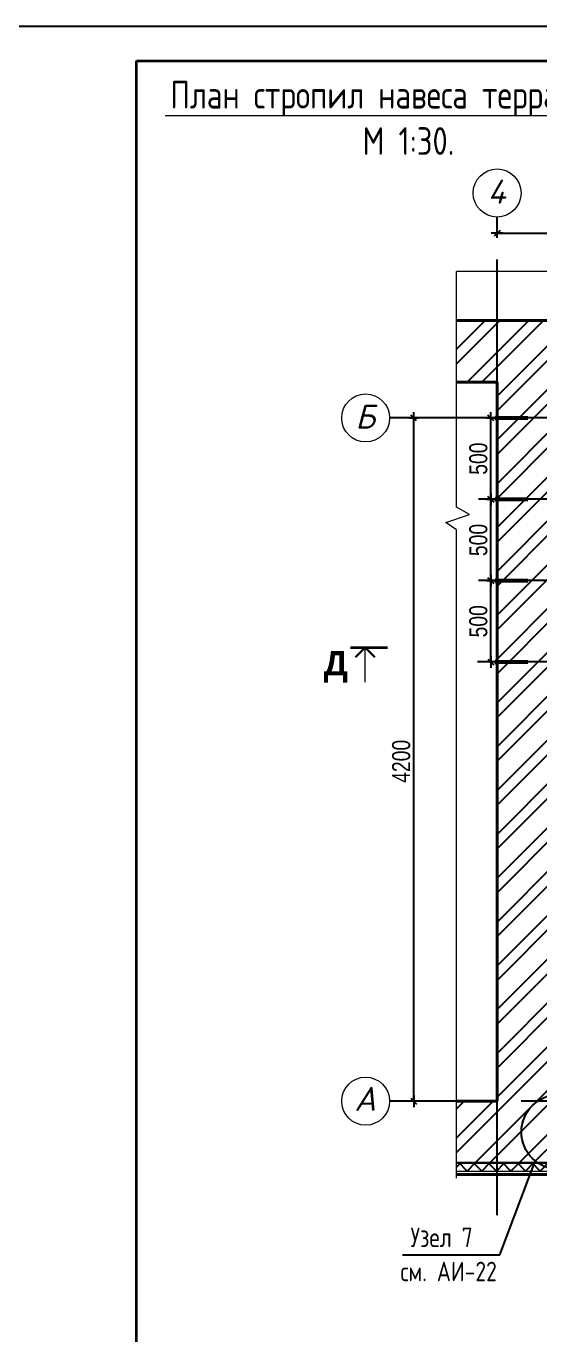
# Model space of a CAD drawing. Extents: x -12289450 to -10763036, y -7834513 to -6150123.
# Drawn here: x -10955030 to -10951868, y -7680307 to -7672261 of the extents above; entities that cross this region are included whole.
import ezdxf

# ---------------------------------------------------------------- set-up
doc = ezdxf.new("R2010")
doc.units = 0
doc.header["$LTSCALE"] = 25
doc.header["$PDMODE"] = 35
doc.linetypes.add('CENTER', pattern=[50.8, 31.75, -6.35, 6.35, -6.35])
doc.layers.get('DefPoints').update_dxf_attribs({"color": 10, "lineweight": 30})
for name, color, linetype in [('001-ПЕРЕГОРОДКИ', 5, 'Continuous'), ('004-ВСПЛИНИИ', 15, 'Continuous'), ('005-РАЗМЕРЫ', 252, 'Continuous'), ('008-ШТРИХОВКА', 252, 'Continuous'), ('014-ОСИ', 251, 'CENTER'), ('Annotation - Text', 7, 'Continuous'), ('ArchiCAD', 7, 'Continuous'), ('EEE', 7, 'Continuous'), ('Новое', 51, 'Continuous')]:
    doc.layers.add(name, color=color, linetype=linetype)
doc.layers.add('СТЕНЫ', color=5, linetype='Continuous', lineweight=40)
doc.styles.add('gismo', font='isocpeui.ttf')
doc.styles.add('GOST 2.304', font='cs_gost2304.shx')
doc.styles.add('TXT0', font='txt', dxfattribs={"width": 0.8})
doc.styles.add('СГЕНЕРИР_СТИЛЬ_1', font='arialbd.ttf')
doc.dimstyles.new('Копия РАЗМЕРЫ22', dxfattribs={"dimscale": 30, "dimtxt": 3.7, "dimasz": 0.06, "dimexe": 0, "dimexo": 0, "dimgap": 0.7, "dimtad": 1, "dimdec": 0, "dimzin": 0, "dimdsep": 46, "dimtxsty": 'TXT0', "dimblk1": 'A8MITTA', "dimblk2": 'A8MITTA', "dimsah": 1, "dimcen": 0.2, "dimse1": 1, "dimse2": 1, "dimadec": 0, "dimazin": 0, "dimtp": 6, "dimtm": 6, "dimtfac": 1, "dimtdec": 0, "dimtofl": 0, "dimtmove": 0, "dimatfit": 3, "dimldrblk": 'A8MITTA', "dimfxl": 0, "dimtolj": 1, "dimtzin": 0, "dimarcsym": 0})

# ---------------------------------------------------------------- blocks, each defined once
blk = doc.blocks.new('A8MITTA', base_point=(3180, 3140))
for p, q in [((3160, 3140), (3200, 3140)), ((3170, 3130), (3190, 3150)), ((3180, 3155), (3180, 3125))]:
    blk.add_line(p, q)
blk = doc.blocks.new('*D962')
at = {"layer": '005-РАЗМЕРЫ', "color": 0, "lineweight": -2, "transparency": 16777216}
blk.add_line((-10952129.1, -7673534.7), (-10949032.7, -7673534.7), dxfattribs=at)
at = {"layer": 'DefPoints', "color": 0, "transparency": 16777216}
for p in [(-10949030.9, -7673534.7), (-10952130.9, -7673601.2), (-10949030.9, -7673601.2)]:
    blk.add_point(p, dxfattribs=at)
at = {"layer": '005-РАЗМЕРЫ', "color": 0, "lineweight": -2, "transparency": 16777216, "xscale": 1.8, "yscale": 1.8, "zscale": 1.8, "rotation": 180}
blk.add_blockref('A8MITTA', (-10952130.9, -7673534.7), dxfattribs=at)
at = {"layer": '005-РАЗМЕРЫ', "color": 0, "lineweight": -2, "transparency": 16777216, "xscale": 1.8, "yscale": 1.8, "zscale": 1.8}
blk.add_blockref('A8MITTA', (-10949030.9, -7673534.7), dxfattribs=at)
at = {"layer": '005-РАЗМЕРЫ', "color": 0, "transparency": 16777216, "insert": (-10950659.5, -7673458.2), "char_height": 111, "attachment_point": 5, "style": 'TXT0'}
blk.add_mtext('\\A1;3100', dxfattribs=at)
blk = doc.blocks.new('*D963')
at = {"layer": '005-РАЗМЕРЫ', "color": 0, "lineweight": -2, "transparency": 16777216}
blk.add_line((-10952644.5, -7678868.3), (-10952644.5, -7674671.9), dxfattribs=at)
at = {"layer": 'DefPoints', "color": 0, "transparency": 16777216}
for p in [(-10952644.5, -7674670.1), (-10952577, -7674670.1), (-10952593.5, -7678870.1)]:
    blk.add_point(p, dxfattribs=at)
at = {"layer": '005-РАЗМЕРЫ', "color": 0, "lineweight": -2, "transparency": 16777216, "xscale": 1.8, "yscale": 1.8, "zscale": 1.8}
for p, rotation in [((-10952644.5, -7674670.1), 90), ((-10952644.5, -7678870.1), 270)]:
    blk.add_blockref('A8MITTA', p, dxfattribs=dict(at, rotation=rotation))
at = {"layer": '005-РАЗМЕРЫ', "color": 0, "transparency": 16777216, "insert": (-10952721, -7676780.9), "char_height": 111, "attachment_point": 5, "rotation": 90, "style": 'TXT0'}
blk.add_mtext('\\A1;4200', dxfattribs=at)
blk = doc.blocks.new('*D964')
at = {"layer": '005-РАЗМЕРЫ', "color": 0, "lineweight": -2, "transparency": 16777216}
blk.add_line((-10952169.6, -7676168.3), (-10952169.6, -7675671.9), dxfattribs=at)
at = {"layer": 'DefPoints', "color": 0, "transparency": 16777216}
for p in [(-10952169.6, -7675670.1), (-10952109.4, -7675670.1), (-10951894.5, -7676170.1)]:
    blk.add_point(p, dxfattribs=at)
at = {"layer": '005-РАЗМЕРЫ', "color": 0, "lineweight": -2, "transparency": 16777216, "xscale": 1.8, "yscale": 1.8, "zscale": 1.8}
for p, rotation in [((-10952169.6, -7675670.1), 90), ((-10952169.6, -7676170.1), 270)]:
    blk.add_blockref('A8MITTA', p, dxfattribs=dict(at, rotation=rotation))
at = {"layer": '005-РАЗМЕРЫ', "color": 0, "transparency": 16777216, "insert": (-10952246.1, -7675920.1), "char_height": 111, "attachment_point": 5, "rotation": 90, "style": 'TXT0'}
blk.add_mtext('\\A1;500', dxfattribs=at)
blk = doc.blocks.new('*D966')
at = {"layer": '005-РАЗМЕРЫ', "color": 0, "lineweight": -2, "transparency": 16777216}
blk.add_line((-10952169.6, -7675668.3), (-10952169.6, -7675171.9), dxfattribs=at)
at = {"layer": 'DefPoints', "color": 0, "transparency": 16777216}
for p in [(-10952169.6, -7675170.1), (-10952109.4, -7675170.1), (-10951894.5, -7675670.1)]:
    blk.add_point(p, dxfattribs=at)
at = {"layer": '005-РАЗМЕРЫ', "color": 0, "lineweight": -2, "transparency": 16777216, "xscale": 1.8, "yscale": 1.8, "zscale": 1.8}
for p, rotation in [((-10952169.6, -7675170.1), 90), ((-10952169.6, -7675670.1), 270)]:
    blk.add_blockref('A8MITTA', p, dxfattribs=dict(at, rotation=rotation))
at = {"layer": '005-РАЗМЕРЫ', "color": 0, "transparency": 16777216, "insert": (-10952246.1, -7675420.1), "char_height": 111, "attachment_point": 5, "rotation": 90, "style": 'TXT0'}
blk.add_mtext('\\A1;500', dxfattribs=at)
blk = doc.blocks.new('*D967')
at = {"layer": '005-РАЗМЕРЫ', "color": 0, "lineweight": -2, "transparency": 16777216}
blk.add_line((-10952169.6, -7675168.3), (-10952169.6, -7674671.9), dxfattribs=at)
at = {"layer": 'DefPoints', "color": 0, "transparency": 16777216}
for p in [(-10952169.6, -7674670.1), (-10952109.4, -7674670.1), (-10951894.5, -7675170.1)]:
    blk.add_point(p, dxfattribs=at)
at = {"layer": '005-РАЗМЕРЫ', "color": 0, "lineweight": -2, "transparency": 16777216, "xscale": 1.8, "yscale": 1.8, "zscale": 1.8}
for p, rotation in [((-10952169.6, -7674670.1), 90), ((-10952169.6, -7675170.1), 270)]:
    blk.add_blockref('A8MITTA', p, dxfattribs=dict(at, rotation=rotation))
at = {"layer": '005-РАЗМЕРЫ', "color": 0, "transparency": 16777216, "insert": (-10952246.1, -7674920.1), "char_height": 111, "attachment_point": 5, "rotation": 90, "style": 'TXT0'}
blk.add_mtext('\\A1;500', dxfattribs=at)

msp = doc.modelspace()

# ---------------------------------------------------------------- hatches: boundary and pattern name
at = {"layer": '008-ШТРИХОВКА', "ltscale": 3}
h = msp.add_hatch(dxfattribs=at)
h.set_pattern_fill('ANSI37', color=256, scale=20, style=0)
h.set_pattern_definition([(45, (-10963360.875, -7679300.056), (-44.90128, 44.90128), []), (135, (-10963360.875, -7679300.056), (-44.90128, -44.90128), [])])
h.paths.add_polyline_path([(-10951650.9, -7674450.1), (-10951650.9, -7674500.1), (-10950200.9, -7674500.1), (-10950200.9, -7673770.1), (-10950250.9, -7673770.1), (-10950250.9, -7674450.1)])
h.paths.add_polyline_path([(-10951700.9, -7679110.1), (-10951750.9, -7679110.1), (-10951750.9, -7679250.1), (-10952380.9, -7679250.1), (-10952380.9, -7679300.1), (-10951700.9, -7679300.1)])
h = msp.add_hatch(dxfattribs=at)
h.set_pattern_fill('ANSI32', color=256, scale=20)
h.set_pattern_definition([(45, (-10963310.88, -7679250.06), (-134.7038, 134.7038), []), (45, (-10963221.07, -7679250.06), (-134.7038, 134.7038), [])])
h.paths.add_polyline_path([(-10950250.9, -7673770.1), (-10950630.9, -7673770.1), (-10950630.9, -7674070.1), (-10952380.9, -7674070.1), (-10952380.9, -7674450.1), (-10952130.9, -7674450.1), (-10952130.9, -7678870.1), (-10952380.9, -7678870.1), (-10952380.9, -7679250.1), (-10951750.9, -7679250.1), (-10951750.9, -7674450.1), (-10950250.9, -7674450.1)])

# ---------------------------------------------------------------- linework, layer by layer
at = {"layer": '001-ПЕРЕГОРОДКИ', "lineweight": 35, "ltscale": 100}
msp.add_lwpolyline([(-10953033.2, -7676080.8), (-10952805.3, -7676080.8)], dxfattribs=at)
at = {"layer": '001-ПЕРЕГОРОДКИ', "lineweight": 18, "ltscale": 100}
msp.add_lwpolyline([(-10952942.5, -7676293.8), (-10952942.5, -7676080.8)], dxfattribs=at)
at = {"layer": '004-ВСПЛИНИИ', "color": 1}
for p, q in [((-10952114.1, -7679814.1), (-10951896, -7679238.6)), ((-10952714.1, -7679814), (-10952114.1, -7679814.1))]:
    msp.add_line(p, q, dxfattribs=at)
at = {"layer": '004-ВСПЛИНИИ', "color": 0, "lineweight": 0}
for points in [[(-10950147.8, -7673770.1), (-10951185, -7673770.1), (-10951230, -7673835.2), (-10951279.2, -7673690.9), (-10951325.5, -7673770.1), (-10952380.9, -7673770.1)], [(-10952380.9, -7679343.9), (-10952380.9, -7675358), (-10952446, -7675313.1), (-10952301.7, -7675263.8), (-10952380.9, -7675217.5), (-10952380.9, -7673770.1)]]:
    msp.add_lwpolyline(points, dxfattribs=at)
at = {"layer": '004-ВСПЛИНИИ', "color": 1}
msp.add_circle((-10951750.9, -7679060.1), 230.1, dxfattribs=at)
at = {"layer": '005-РАЗМЕРЫ', "color": 6, "lineweight": 25, "ltscale": 4}
for points in [[(-10952134.9, -7674670.1), (-10952134.9, -7674678.1), (-10952140.9, -7674678.1), (-10952140.9, -7674670.1), (-10952140.9, -7674670.1), (-10952140.9, -7674670.1), (-10952140.9, -7674662.1), (-10952134.9, -7674662.1), (-10952134.9, -7674678.1)], [(-10952130.9, -7674655.1), (-10952130.9, -7674670.1), (-10952130.9, -7674685.1), (-10952134.9, -7674685.1), (-10952134.9, -7674655.1), (-10952130.9, -7674655.1)], [(-10951940.9, -7674665.1), (-10952134.9, -7674665.1), (-10952134.9, -7674675.1), (-10951940.9, -7674675.1)], [(-10952134.9, -7675170.1), (-10952134.9, -7675178.1), (-10952140.9, -7675178.1), (-10952140.9, -7675170.1), (-10952140.9, -7675170.1), (-10952140.9, -7675170.1), (-10952140.9, -7675162.1), (-10952134.9, -7675162.1), (-10952134.9, -7675178.1)], [(-10952130.9, -7675155.1), (-10952130.9, -7675170.1), (-10952130.9, -7675185.1), (-10952134.9, -7675185.1), (-10952134.9, -7675155.1), (-10952130.9, -7675155.1)], [(-10951940.9, -7675165.1), (-10952134.9, -7675165.1), (-10952134.9, -7675175.1), (-10951940.9, -7675175.1)], [(-10952134.9, -7675670.1), (-10952134.9, -7675678.1), (-10952140.9, -7675678.1), (-10952140.9, -7675670.1), (-10952140.9, -7675670.1), (-10952140.9, -7675670.1), (-10952140.9, -7675662.1), (-10952134.9, -7675662.1), (-10952134.9, -7675678.1)], [(-10952130.9, -7675655.1), (-10952130.9, -7675670.1), (-10952130.9, -7675685.1), (-10952134.9, -7675685.1), (-10952134.9, -7675655.1), (-10952130.9, -7675655.1)], [(-10951940.9, -7675665.1), (-10952134.9, -7675665.1), (-10952134.9, -7675675.1), (-10951940.9, -7675675.1)], [(-10952134.9, -7676170.1), (-10952134.9, -7676178.1), (-10952140.9, -7676178.1), (-10952140.9, -7676170.1), (-10952140.9, -7676170.1), (-10952140.9, -7676170.1), (-10952140.9, -7676162.1), (-10952134.9, -7676162.1), (-10952134.9, -7676178.1)], [(-10952130.9, -7676155.1), (-10952130.9, -7676170.1), (-10952130.9, -7676185.1), (-10952134.9, -7676185.1), (-10952134.9, -7676155.1), (-10952130.9, -7676155.1)], [(-10951940.9, -7676165.1), (-10952134.9, -7676165.1), (-10952134.9, -7676175.1), (-10951940.9, -7676175.1)]]:
    msp.add_lwpolyline(points, dxfattribs=at)
at = {"layer": '014-ОСИ'}
for points in [[(-10952130.9, -7679570.1), (-10952130.9, -7673434.5)], [(-10948330.9, -7674670.1), (-10952792.6, -7674670.1)], [(-10951588, -7674670.1), (-10952244.6, -7674670.1)], [(-10951588, -7675170.1), (-10952244.6, -7675170.1)], [(-10951588, -7675670.1), (-10952244.6, -7675670.1)], [(-10951591.5, -7676170.1), (-10952251.6, -7676170.1)], [(-10951530.1, -7676170.1), (-10952244.6, -7676170.1)], [(-10948330.9, -7678870.1), (-10952792.6, -7678870.1)]]:
    msp.add_lwpolyline(points, dxfattribs=at)
at = {"layer": 'Annotation - Text', "color": 0, "lineweight": 20}
for centre in [(-10952130.9, -7673286.9), (-10952940.1, -7674670.1), (-10952940.1, -7678870.1)]:
    msp.add_circle(centre, 147.6, dxfattribs=at)
at = {"layer": 'ArchiCAD', "color": 7, "linetype": 'Continuous', "lineweight": 35}
msp.add_lwpolyline([(-10954351.2, -7672473.4), (-10937592, -7672473.4), (-10937592, -7684650.4), (-10954351.2, -7684650.4)], close=True, dxfattribs=at)
msp.add_lwpolyline([(-10954351.2, -7672473.4), (-10937592, -7672473.4), (-10937592, -7684650.4), (-10954351.2, -7684650.4)], close=True, dxfattribs=at)
at = {"layer": 'EEE', "lineweight": 15}
msp.add_line((-10954175.1, -7672810.2), (-10950722.1, -7672810.2), dxfattribs=at)
at = {"layer": 'Новое', "color": 7, "linetype": 'Continuous'}
msp.add_lwpolyline([(-10955199.8, -7672261.3), (-10937379.9, -7672261.3), (-10937379.9, -7684862.5), (-10955199.8, -7684862.5)], close=True, dxfattribs=at)
msp.add_lwpolyline([(-10955199.8, -7672261.3), (-10937379.9, -7672261.3), (-10937379.9, -7684862.5), (-10955199.8, -7684862.5)], close=True, dxfattribs=at)
at = {"layer": 'СТЕНЫ', "ltscale": 3}
for p, q in [((-10950630.9, -7674070.1), (-10952380.9, -7674070.1)), ((-10952130.9, -7678870.1), (-10952130.9, -7678050.1)), ((-10952130.9, -7678870.1), (-10952380.9, -7678870.1)), ((-10952380.9, -7679320.1), (-10951680.9, -7679320.1))]:
    msp.add_line(p, q, dxfattribs=at)
at = {"layer": 'СТЕНЫ', "lineweight": 30, "ltscale": 3}
msp.add_line((-10952380.9, -7679250.1), (-10951750.9, -7679250.1), dxfattribs=at)
msp.add_line((-10952380.9, -7679250.1), (-10951750.9, -7679250.1), dxfattribs=at)
at = {"layer": 'СТЕНЫ', "lineweight": 9, "ltscale": 3}
msp.add_line((-10952380.9, -7679300.1), (-10951700.9, -7679300.1), dxfattribs=at)
at = {"layer": 'СТЕНЫ', "ltscale": 3}
for points in [[(-10952130.9, -7674450.1), (-10952380.9, -7674450.1)], [(-10952130.9, -7678870.1), (-10952130.9, -7674450.1)], [(-10952130.9, -7678870.1), (-10952130.9, -7678090.1)]]:
    msp.add_lwpolyline(points, dxfattribs=at)
at = {"layer": 'СТЕНЫ', "color": 5, "lineweight": 30}
for points in [[(-10952942.5, -7676080.8), (-10953001.7, -7676140)], [(-10952942.5, -7676080.8), (-10952883.3, -7676140)]]:
    msp.add_lwpolyline(points, dxfattribs=at)

# ---------------------------------------------------------------- texts
at = {"layer": 'Annotation - Text', "color": 0, "lineweight": 25, "style": 'GOST 2.304'}
for s, height, p in [('План стропил навеса террасы.', 169.714, (-10954143, -7672767.6)), ('М 1:30.', 169.71, (-10952959.2, -7673052.3)), ('Узел 7', 120, (-10952663.7, -7679767.2)), ('см. АИ-22', 120, (-10952725.5, -7679977.3))]:
    msp.add_text(s, height=height, dxfattribs=at).set_placement(p)
at = {"layer": 'Annotation - Text', "color": 0, "lineweight": 25, "char_height": 147.6, "attachment_point": 2, "style": 'gismo'}
for s, insert in [('4', (-10952134.2, -7673205)), ('Б', (-10952943.4, -7674588.2)), ('A', (-10952943.4, -7678782))]:
    msp.add_mtext(s, dxfattribs=dict(at, insert=insert))
at = {"layer": 'Annotation - Text', "color": 7, "linetype": 'Continuous', "lineweight": 0, "insert": (-10953124.6, -7676296.3), "char_height": 150, "attachment_point": 8, "style": 'СГЕНЕРИР_СТИЛЬ_1'}
msp.add_mtext('Д', dxfattribs=at)

# ---------------------------------------------------------------- dimensions: what is measured, and where the dimension line sits
at = {"layer": '005-РАЗМЕРЫ', "color": 251}
dim = msp.add_linear_dim(base=(-10949030.9, -7673534.7), p1=(-10952130.9, -7673601.2), p2=(-10949030.9, -7673601.2), dimstyle='Копия РАЗМЕРЫ22', dxfattribs=at)
dim.commit()
dim.dimension.update_dxf_attribs({"geometry": '*D962', "text_midpoint": (-10950659.5, -7673534.7), "dimtype": 160})
dim = msp.add_linear_dim(base=(-10952644.5, -7674670.1), p1=(-10952593.5, -7678870.1), p2=(-10952577, -7674670.1), angle=90, dimstyle='Копия РАЗМЕРЫ22', dxfattribs=at)
dim.commit()
dim.dimension.update_dxf_attribs({"geometry": '*D963', "text_midpoint": (-10952644.5, -7676780.9), "dimtype": 160})
for base, p1, p2, picture, middle in [((-10952169.6, -7674670.1), (-10951894.5, -7675170.1), (-10952109.4, -7674670.1), '*D967', (-10952246.1, -7674920.1)), ((-10952169.6, -7675170.1), (-10951894.5, -7675670.1), (-10952109.4, -7675170.1), '*D966', (-10952246.1, -7675420.1)), ((-10952169.6, -7675670.1), (-10951894.5, -7676170.1), (-10952109.4, -7675670.1), '*D964', (-10952246.1, -7675920.1))]:
    dim = msp.add_linear_dim(base=base, p1=p1, p2=p2, angle=90, dimstyle='Копия РАЗМЕРЫ22', dxfattribs=at)
    dim.commit()
    dim.dimension.update_dxf_attribs({"geometry": picture, "text_midpoint": middle})

doc.saveas('drawing.dxf')
